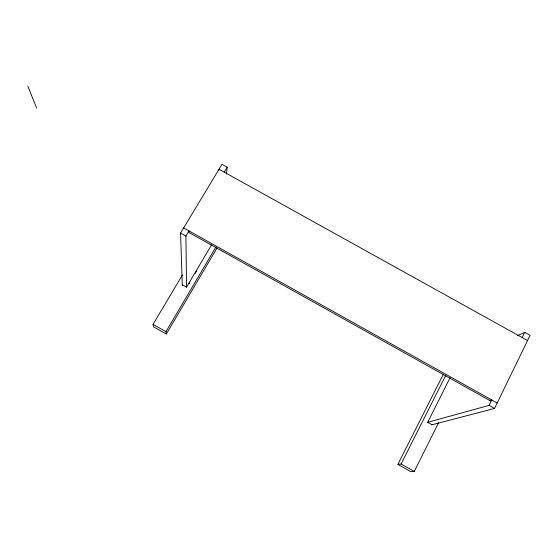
<?xml version="1.0" encoding="UTF-8"?>
<svg xmlns="http://www.w3.org/2000/svg" width="558" height="558" viewBox="0 0 558 558"><rect width="100%" height="100%" fill="white"/><g stroke="black" fill="none" stroke-linecap="round" stroke-linejoin="round"><path stroke-width="0.84" d="M218.876 170.574L219.001 169.255L527.547 340.54M226.402 174.159L227.225 167.233L221.972 164.317L180.555 233.063L182.32 285.78M431.627 424.868L494.548 408.456L530.1 335.288L524.722 332.31L517.615 335.609M427.295 422.434L489.066 405.394L491.724 399.94L489.791 400.505M522.162 337.555L524.722 332.31M443.429 374.104L397.847 464.375L410.834 471.684L414.28 471.433L438.7 422.545M450.166 377.571L427.672 422.329L432.025 424.764M397.847 464.375L401.09 464.005L445.961 375.004M182.368 275.059L153.038 324.379L153.589 326.862L166.326 334.033L165.977 331.661L215.904 247.006M166.326 334.033L217.076 247.912M211.684 244.655L186.553 287.147L182.285 284.754M189.197 283.708L190.076 282.222M195.335 273.322L196.653 271.09M186.553 287.293L185.905 236.055L188.981 230.921L188.981 232.546L490.67 400.993M224.253 172.171L227.225 167.233M183.645 227.943L497.199 402.995M180.555 233.063L185.905 236.055M489.066 405.394L494.548 408.456M153.038 324.379L165.977 331.661M401.09 464.005L414.28 471.433M27.9 86.316L36.668 108.168"/></g></svg>
